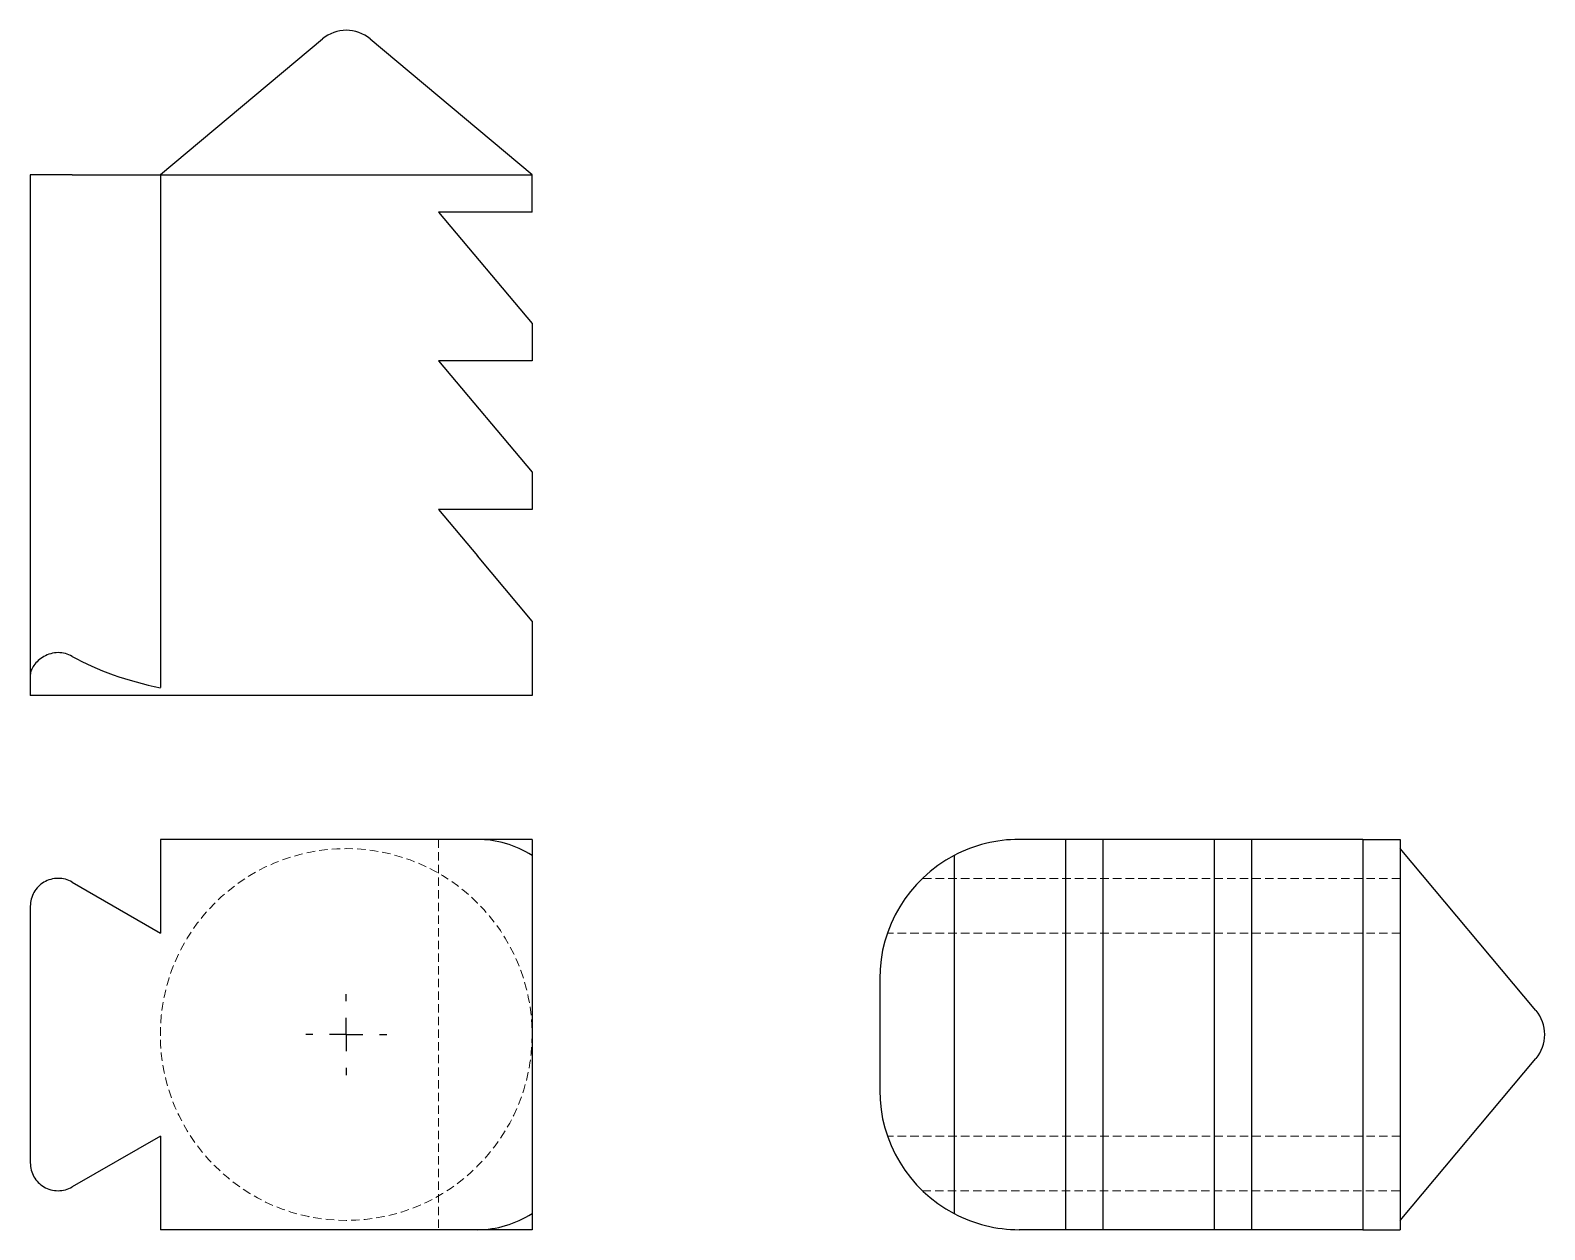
# Model space of a CAD drawing. Header units: millimetres. Extents: x 45 to 273, y 28 to 208.
import ezdxf

# ---------------------------------------------------------------- set-up
doc = ezdxf.new("R2010")
doc.units = ezdxf.units.MM
doc.linetypes.add('HIDDEN', pattern=[1.905, 1.27, -0.635])
doc.layers.add('10', color=7, linetype='Continuous')

# ---------------------------------------------------------------- blocks, each defined once
blk = doc.blocks.new('SW_CENTERMARKSYMBOL_0')
at = {"layer": '10', "color": 0}
for p, q in [((0, 5), (0, 6.09)), ((0, 0), (0, 2.5)), ((-5, 0), (-6.09, 0)), ((0, 0), (-2.5, 0)), ((0, 0), (0, -2.5)), ((0, 0), (2.5, 0)), ((5, 0), (6.09, 0)), ((0, -5), (0, -6.09))]:
    blk.add_line(p, q, dxfattribs=at)

msp = doc.modelspace()

# ---------------------------------------------------------------- linework, layer by layer
at = {"color": 7, "linetype": 'Continuous', "lineweight": 25}
for p, q in [((89.19, 206.69), (64.83, 186.26)), ((120.73, 186.26), (96.37, 206.69)), ((45.27, 186.26), (45.27, 111.06)), ((51.56, 186.26), (45.27, 186.26)), ((51.56, 186.26), (64.83, 186.26)), ((64.83, 186.26), (64.83, 128.96)), ((64.83, 186.26), (120.73, 186.26)), ((120.73, 180.67), (120.73, 186.26)), ((106.66, 180.67), (120.73, 163.9)), ((120.73, 180.67), (106.66, 180.67)), ((120.73, 163.9), (120.73, 158.31)), ((120.73, 158.31), (106.66, 158.31)), ((106.66, 158.31), (120.73, 141.54)), ((120.73, 141.54), (120.73, 135.95)), ((120.73, 135.95), (106.66, 135.95)), ((106.66, 135.95), (112.52, 128.96)), ((64.83, 128.96), (64.83, 109.16)), ((120.73, 119.18), (112.52, 128.96)), ((120.73, 119.18), (120.73, 108)), ((45.27, 111.06), (45.27, 108)), ((120.73, 108), (45.27, 108)), ((64.83, 86.35), (64.83, 72.26)), ((112.52, 86.35), (64.83, 86.35)), ((120.73, 86.35), (112.52, 86.35)), ((120.73, 86.35), (120.73, 83.92)), ((200.95, 86.35), (193.96, 86.35)), ((200.95, 86.35), (200.95, 27.65)), ((206.54, 86.35), (200.95, 86.35)), ((206.54, 86.35), (206.54, 27.65)), ((223.31, 86.35), (206.54, 86.35)), ((223.31, 86.35), (223.31, 27.65)), ((228.9, 86.35), (223.31, 86.35)), ((228.9, 86.35), (228.9, 27.65)), ((245.67, 86.35), (228.9, 86.35)), ((245.67, 86.35), (245.67, 27.65)), ((245.67, 86.35), (251.26, 86.35)), ((251.26, 86.35), (251.26, 57)), ((271.69, 60.59), (251.26, 84.95)), ((120.73, 83.92), (120.73, 65.38)), ((184.18, 83.92), (184.18, 30.08)), ((51.56, 79.92), (64.83, 72.26)), ((45.27, 76.29), (45.27, 65.38)), ((45.27, 65.38), (45.27, 48.62)), ((120.73, 65.38), (120.73, 48.62)), ((173, 65.38), (173, 48.62)), ((251.26, 57), (251.26, 27.65)), ((251.26, 29.05), (271.69, 53.41)), ((45.27, 48.62), (45.27, 37.71)), ((120.73, 48.62), (120.73, 30.08)), ((64.83, 41.74), (51.56, 34.08)), ((64.83, 41.74), (64.83, 27.65)), ((120.73, 30.08), (120.73, 27.65)), ((112.52, 27.65), (64.83, 27.65)), ((120.73, 27.65), (112.52, 27.65)), ((200.95, 27.65), (193.96, 27.65)), ((206.54, 27.65), (200.95, 27.65)), ((223.31, 27.65), (206.54, 27.65)), ((228.9, 27.65), (223.31, 27.65)), ((245.67, 27.65), (228.9, 27.65)), ((245.67, 27.65), (251.26, 27.65))]:
    msp.add_line(p, q, dxfattribs=at)
at = {"color": 7, "linetype": 'HIDDEN', "lineweight": 18}
for p, q in [((106.66, 86.35), (106.66, 27.65)), ((251.26, 80.48), (179.42, 80.48)), ((251.26, 72.26), (174.16, 72.26)), ((251.26, 41.74), (174.16, 41.74)), ((179.42, 33.52), (251.26, 33.52))]:
    msp.add_line(p, q, dxfattribs=at)
msp.add_circle((92.78, 57), 27.95, dxfattribs=at)
at = {"color": 7, "linetype": 'Continuous', "lineweight": 25}
for centre, radius, start, end in [((92.78, 202.41), 5.59, 50, 130), ((193.96, 65.38), 20.96, 90, 117.8181), ((193.96, 65.38), 20.96, 117.8181, 180), ((267.41, 57), 5.59, 0, 40), ((267.41, 57), 5.59, 320, 0), ((193.96, 48.62), 20.96, 180, 242.1819), ((193.96, 48.62), 20.96, 242.1819, 270)]:
    msp.add_arc(centre, radius, start, end, dxfattribs=at)
for centre, major_axis, ratio, start_param, end_param in [((76.73, 128.96), (36.31, 0), 0.57735, 3.946107, 4.378408), ((112.52, 65.38), (0, 20.96), 0.8391, 5.797667, 6.283185), ((112.52, 48.62), (0, 20.96), 0.8391, 3.141593, 3.627111)]:
    msp.add_ellipse(centre, major_axis=major_axis, ratio=ratio, start_param=start_param, end_param=end_param, dxfattribs=at)
for points, knots in [([(51.56, 113.86), (51.24, 114.03), (50.9, 114.18), (50.18, 114.37), (49.81, 114.42), (49.07, 114.42), (48.7, 114.36), (47.99, 114.16), (47.64, 114.02), (46.7, 113.48), (46.18, 113), (45.64, 112.26), (45.5, 112.01), (45.32, 111.52), (45.27, 111.28), (45.27, 111.06)], [0, 0, 0, 0, 0.125, 0.125, 0.25, 0.25, 0.375, 0.375, 0.5, 0.5, 0.75, 0.75, 0.875, 0.875, 1, 1, 1, 1]), ([(51.56, 79.92), (51.24, 80.1), (50.9, 80.25), (50.18, 80.44), (49.81, 80.48), (49.07, 80.48), (48.7, 80.43), (47.99, 80.23), (47.64, 80.09), (46.7, 79.53), (46.18, 79), (45.64, 78.06), (45.5, 77.72), (45.32, 77.02), (45.27, 76.66), (45.27, 76.29)], [0, 0, 0, 0, 0.125, 0.125, 0.25, 0.25, 0.375, 0.375, 0.5, 0.5, 0.75, 0.75, 0.875, 0.875, 1, 1, 1, 1]), ([(45.27, 37.71), (45.27, 37.34), (45.32, 36.98), (45.5, 36.28), (45.64, 35.94), (46.18, 35), (46.7, 34.47), (47.64, 33.91), (47.99, 33.77), (48.7, 33.57), (49.07, 33.52), (49.81, 33.52), (50.18, 33.56), (50.9, 33.75), (51.24, 33.9), (51.56, 34.08)], [0, 0, 0, 0, 0.125, 0.125, 0.25, 0.25, 0.5, 0.5, 0.625, 0.625, 0.75, 0.75, 0.875, 0.875, 1, 1, 1, 1])]:
    msp.add_open_spline(points, degree=3, knots=knots, dxfattribs=at)
at = {"color": 7, "linetype": 'HIDDEN', "lineweight": 18}
msp.add_open_spline([(179.42, 33.52), (179.39, 33.55), (179.33, 33.6), (179.02, 33.92), (178.86, 34.08)], degree=3, knots=[0, 0, 0, 0, 0.482907, 1, 1, 1, 1], dxfattribs=at)

# ---------------------------------------------------------------- block references
at = {"layer": '10'}
msp.add_blockref('SW_CENTERMARKSYMBOL_0', (92.78, 57), dxfattribs=at)

doc.saveas('drawing.dxf')
